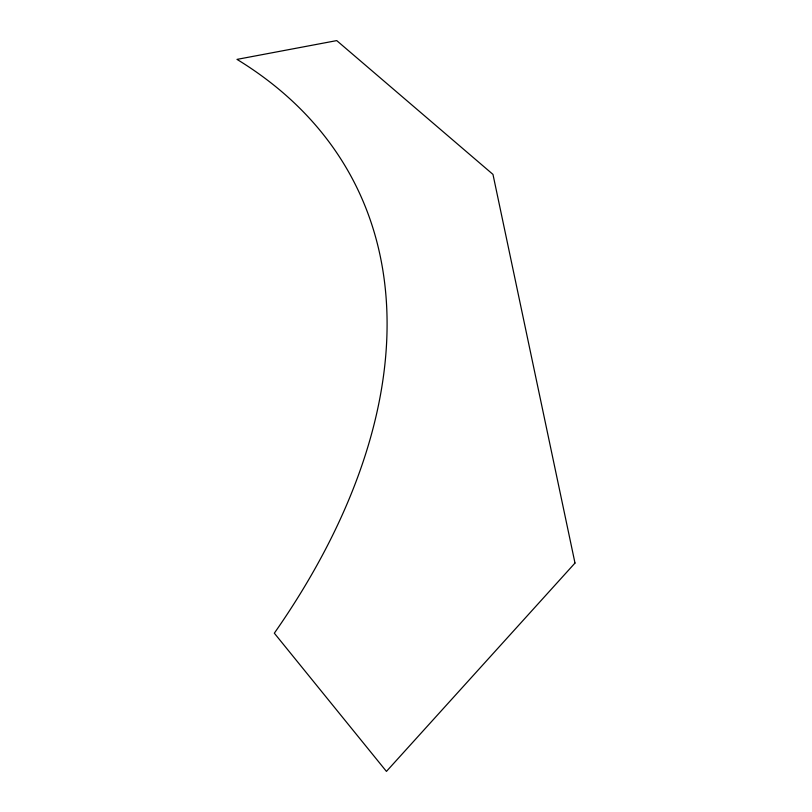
<?xml version="1.0" encoding="UTF-8"?>
<svg xmlns="http://www.w3.org/2000/svg" width="812" height="812" viewBox="0 0 812 812"><rect width="100%" height="100%" fill="white"/><g stroke="black" fill="none" stroke-linecap="round" stroke-linejoin="round"><path stroke-width="1.22" d="M574.997 563.061L386.441 771.4L274.324 633.187A815.421 482.409 -27.9 0 0 237.002 59.388L336.726 40.6L492.975 174.397L574.997 563.061"/></g></svg>
